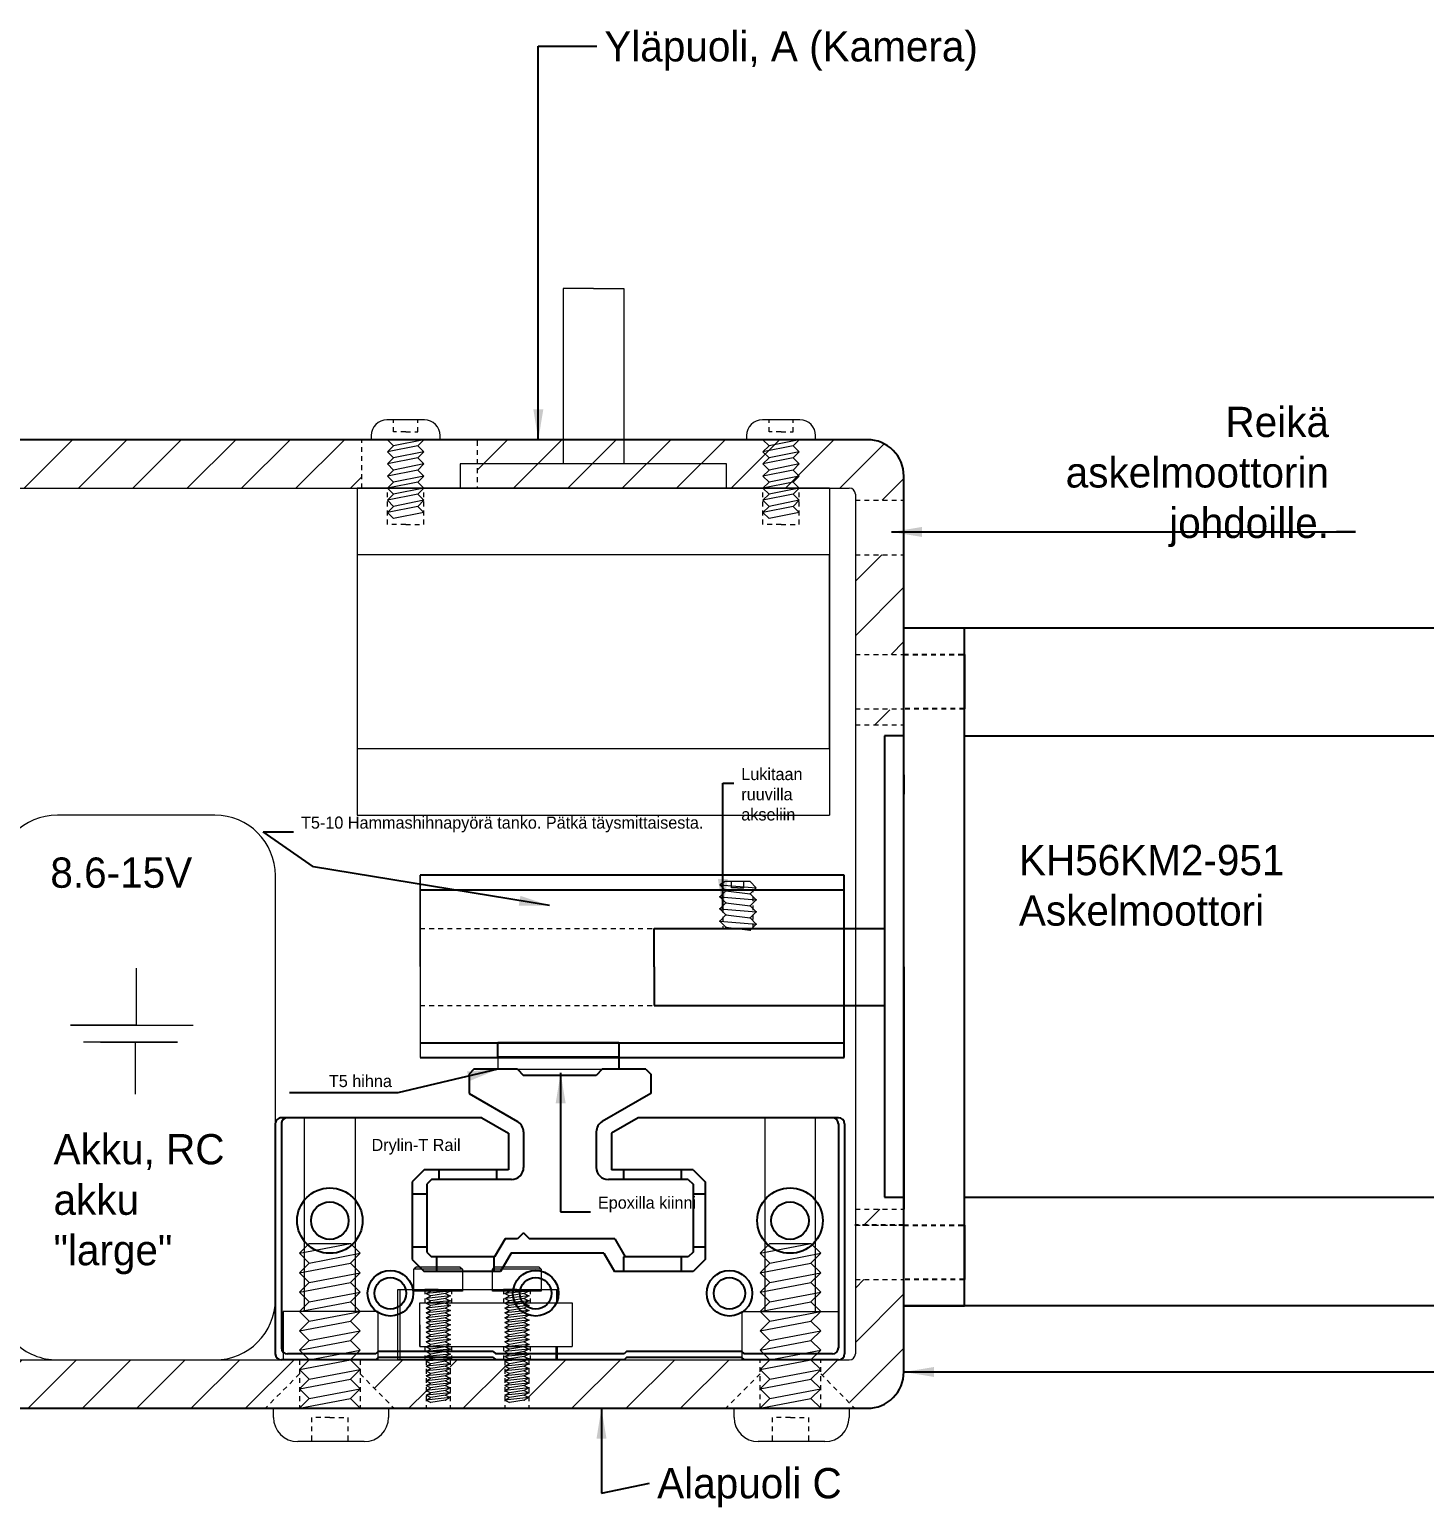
# Model space of a CAD drawing. Header units: millimetres. Extents: x -784753 to 2894, y -738 to 77802.
# Drawn here: x 1960 to 2075.2, y 510.2 to 632.3 of the extents above; entities that cross this region are included whole.
import ezdxf

# ---------------------------------------------------------------- set-up
doc = ezdxf.new("R2010")
doc.units = ezdxf.units.MM
doc.linetypes.add('phl_center', pattern=[0.75, 0.4, -0.35])
doc.linetypes.add('phl_thick', pattern=[0])
doc.layers.add('1', color=253, linetype='Continuous', plot=False)
doc.layers.add('Assembly-Bolts', color=254, linetype='Continuous', plot=False)
doc.layers.add('Comments', color=50, linetype='Continuous')
doc.layers.add('projection', color=7, linetype='Continuous')
doc.layers.add('Hatch (ANSI)', color=9, linetype='Continuous', lineweight=9)
doc.dimstyles.new('ISO-25', dxfattribs={"dimtxt": 2.5, "dimasz": 2.5, "dimexe": 1.25, "dimexo": 0.625, "dimtad": 1, "dimtxsty": 'Standard', "dimcen": 2.5, "dimadec": 0, "dimazin": 0, "dimtfac": 1, "dimtmove": 0, "dimatfit": 3, "dimfxl": 0, "dimarcsym": 0})
pattern_1 = [(45, (-975.584, -176.4846), (-2.245064, 2.245064), [])]

# ---------------------------------------------------------------- blocks, each defined once
blk = doc.blocks.new('ALUMIINIPUTKI-80x80-FRONTS')
at = {"lineweight": 0}
h = blk.add_hatch(dxfattribs=at)
h.set_pattern_fill('ANSI31', color=252, style=0)
h.set_pattern_definition(pattern_1)
h.paths.add_polyline_path([(4, 42.5), (4, 52.43), (3.6, 52.43), (2.8, 52.43), (2, 52.43), (1.2, 52.43), (0.4, 52.43), (0, 52.43), (0, 45), (0, 42.5)])
h.paths.add_polyline_path([(0.8, 27.43), (1.6, 27.43), (2.4, 27.43), (3.2, 27.43), (4, 27.43), (4, 37.5), (0, 37.5), (0, 27.43)])
h.paths.add_polyline_path([(47.76, 76), (75.5, 76, -0.414214), (76, 75.5), (76, 75), (80, 75), (80, 77, 0.414214), (77, 80), (44.57, 80), (44.77, 79.9), (44.77, 78.34), (44.77, 76.78), (44.77, 76)])
h.paths.add_polyline_path([(0, 69.3), (0, 57.5), (0, 57.43), (0.8, 57.43), (1.6, 57.43), (2.4, 57.43), (3.2, 57.43), (4, 57.43), (4, 75.5, -0.414214), (4.5, 76), (32.24, 76), (35.24, 76), (35.24, 77.56), (35.24, 79.12), (35.24, 80), (3, 80, 0.414214), (0, 77)])
h.paths.add_polyline_path([(80, 64.45), (80, 70.5), (76, 70.5), (76, 62.27), (76.8, 62.27), (77, 62.52), (77.2, 62.27), (77.6, 62.27), (77.8, 62.52), (78, 62.27), (78.4, 62.27), (78.6, 62.52), (78.8, 62.27), (79.2, 62.27), (79.4, 62.52), (79.6, 62.27), (80, 62.27)])
h.paths.add_polyline_path([(73.14, 3.32), (73.14, 2.92), (75.89, 0.16, -0.223314), (75.95, 0), (77, 0, 0.414214), (80, 3), (80, 8.45), (80, 10.63), (79.8, 10.38), (79.6, 10.63), (79.2, 10.63), (79, 10.38), (78.8, 10.63), (78.4, 10.63), (78.2, 10.38), (78, 10.63), (77.6, 10.63), (77.4, 10.38), (77.2, 10.63), (76, 10.63), (76, 4.5, -0.414214), (75.5, 4), (74.6, 4), (73.14, 4)])
h.paths.add_polyline_path([(46.3, 4), (42.55, 4), (42.55, 3.95), (42.55, 3.55), (42.55, 3.15), (42.55, 2.75), (42.55, 2.35), (42.55, 1.95), (42.55, 1.55), (42.55, 1.15), (42.55, 0.75), (42.55, 0), (47.05, 0), (47.05, 0.55), (47.05, 0.95), (47.05, 1.35), (47.05, 1.75), (47.05, 2.15), (47.05, 2.55), (47.05, 2.95), (47.05, 3.35), (47.05, 3.75), (47.05, 4)])
h.paths.add_polyline_path([(28.75, 4), (28.6, 4), (4.5, 4, -0.414214), (4, 4.5), (4, 22.43), (3.6, 22.43), (2.8, 22.43), (2, 22.43), (1.2, 22.43), (0.4, 22.43), (0, 22.43), (0, 10.7), (0, 3, 0.414214), (3, 0), (27.29, 0, -0.223314), (27.35, 0.16), (30.1, 2.92), (30.1, 3.32), (30.1, 4)])
h.paths.add_polyline_path([(35.18, 4), (35.1, 4), (35.1, 3.32), (35.1, 2.92), (37.86, 0.16, -0.223314), (37.92, 0), (40.55, 0), (40.55, 0.55), (40.55, 0.95), (40.55, 1.35), (40.55, 1.75), (40.55, 2.15), (40.55, 2.55), (40.55, 2.95), (40.55, 3.35), (40.55, 3.75), (40.55, 4), (38.4, 4), (38.2, 4), (36.6, 4), (36.4, 4)])
h.paths.add_polyline_path([(67.95, 4), (66.8, 4), (66.67, 4), (56.9, 4), (51.4, 4), (51.29, 4), (49.05, 4), (49.05, 3.95), (49.05, 3.55), (49.05, 3.15), (49.05, 2.75), (49.05, 2.35), (49.05, 1.95), (49.05, 1.55), (49.05, 1.15), (49.05, 0.75), (49.05, 0), (65.32, 0, -0.223314), (65.38, 0.16), (68.14, 2.92), (68.14, 3.32), (68.14, 4)])
h = blk.add_hatch(dxfattribs=at)
h.set_pattern_fill('ANSI31', color=252, style=0)
h.set_pattern_definition(pattern_1)
h.paths.add_polyline_path([(80, 57.77), (79.8, 57.52), (79.6, 57.77), (79.2, 57.77), (79, 57.52), (78.8, 57.77), (78.4, 57.77), (78.2, 57.52), (78, 57.77), (77.6, 57.77), (77.4, 57.52), (77.2, 57.77), (76, 57.77), (76, 56.45), (80, 56.45)])
h.paths.add_polyline_path([(80, 16.45), (76, 16.45), (76, 15.13), (76.8, 15.13), (77, 15.38), (77.2, 15.13), (77.6, 15.13), (77.8, 15.38), (78, 15.13), (78.4, 15.13), (78.6, 15.38), (78.8, 15.13), (79.2, 15.13), (79.4, 15.38), (79.6, 15.13), (80, 15.13)])
at = {"linetype": 'phl_center', "lineweight": 0}
for p, q in [((35.24, 76), (35.24, 80)), ((44.77, 79.9), (44.77, 76)), ((76, 75), (80, 75)), ((76, 70.5), (80, 70.5)), ((76, 62.27), (80, 62.27)), ((0, 57.43), (4, 57.43)), ((76, 57.77), (80, 57.77)), ((76, 56.45), (80, 56.45)), ((0, 52.43), (4, 52.43)), ((0, 27.43), (4, 27.43)), ((0, 22.43), (4, 22.43)), ((76, 16.45), (80, 16.45)), ((76, 15.13), (80, 15.13)), ((76, 10.63), (80, 10.63)), ((30.1, 4), (30.1, 0)), ((35.1, 4), (35.1, 0)), ((40.55, 4), (40.55, 0)), ((42.55, 4), (42.55, 0)), ((47.05, 4), (47.05, 0)), ((49.05, 4), (49.05, 0)), ((68.14, 0), (68.14, 4)), ((73.14, 0), (73.14, 4)), ((30.1, 2.85), (27.29, 0)), ((35.1, 2.85), (37.92, 0)), ((68.14, 2.85), (65.38, 0.09)), ((73.14, 2.85), (75.95, 0))]:
    blk.add_line(p, q, dxfattribs=at)
at = {"lineweight": 0}
for p, q in [((4.5, 76), (75.5, 76)), ((4, 4.5), (4, 75.5)), ((76, 75.5), (76, 4.5)), ((0, 54.93), (0, 57.43)), ((0, 54.93), (0, 52.43)), ((0, 40), (0, 45)), ((0, 40), (0, 42.5)), ((4, 42.5), (4, 37.5)), ((0, 24.93), (0, 27.43)), ((0, 24.93), (0, 22.43)), ((4, 4.5), (4, 4.5)), ((4.5, 4), (75.5, 4)), ((4.5, 4), (4.5, 4)), ((32.6, 4), (30.1, 4)), ((32.6, 4), (35.1, 4)), ((41.55, 4), (40.55, 4)), ((41.55, 4), (42.55, 4)), ((48.05, 4), (47.05, 4)), ((48.05, 4), (49.05, 4)), ((65.38, 0.09), (65.32, 0)), ((70.64, 0), (68.14, 0)), ((70.64, 0), (73.14, 0))]:
    blk.add_line(p, q, dxfattribs=at)
blk.add_lwpolyline([(3, 0), (77, 0, 0.414214), (80, 3), (80, 77, 0.414214), (77, 80), (3, 80, 0.414214), (0, 77), (0, 3, 0.414214)], format="xyb", close=True)
for centre, start, end in [((4.5, 75.5), 90, 180), ((75.5, 75.5), 0, 90), ((4.5, 4.5), 180, 270), ((75.5, 4.5), 270, 0)]:
    blk.add_arc(centre, 0.5, start, end, dxfattribs=at)
blk = doc.blocks.new('TW_01_15_2_FRONT')
at = {"color": 252, "lineweight": 0}
for p, q in [((-15.06, 20.5), (-15.06, 16.5)), ((15, 20.5), (15, 16.5)), ((22.85, 16.5), (22.85, 20.5)), ((-16.96, 16.5), (-23.06, 16.5)), ((-21.1, 16.5), (-21.1, 0.5)), ((-15.06, 16.5), (-16.96, 16.5)), ((-16.96, 16.5), (-16.96, 0.5)), ((15, 16.5), (22.85, 16.5)), ((16.9, 0.5), (16.9, 16.5)), ((21.1, 16.5), (21.1, 0.5))]:
    blk.add_line(p, q, dxfattribs=at)
at = {"lineweight": 0}
for p, q in [((-23, 16.5), (-23, 19.5)), ((-16.9, 0.5), (-21.1, 0.5))]:
    blk.add_line(p, q, dxfattribs=at)
at = {"layer": 'projection', "color": 7, "linetype": 'phl_thick'}
for p, q in [((-23.5, 1), (-23.5, 20)), ((-23, 20.5), (-15.2, 20.5)), ((-22.5, 20), (-15.2, 20)), ((-15, 20.3), (-15.2, 20.5)), ((-15, 19.8), (-15.2, 20)), ((-15, 20.3), (-5.5, 20.3)), ((-15, 19.8), (-5.5, 19.8)), ((-5.5, 20.3), (-5.3, 20.5)), ((-5.5, 19.8), (-5.3, 20)), ((-5.3, 20.5), (5.3, 20.5)), ((-5.3, 20), (5.3, 20)), ((5.5, 20.3), (5.3, 20.5)), ((5.5, 19.8), (5.3, 20)), ((5.5, 20.3), (15, 20.3)), ((5.5, 19.8), (15, 19.8)), ((15, 20.3), (15.2, 20.5)), ((15, 19.8), (15.2, 20)), ((15.2, 20.5), (23, 20.5)), ((15.2, 20), (22.5, 20)), ((23.5, 1), (23.5, 20)), ((-23, 1), (-23, 19.5)), ((23, 1), (23, 19.5)), ((-12, 12.2), (-11, 13.2)), ((-11, 13.2), (-4.5, 13.2)), ((-10, 12), (-10, 13.2)), ((-5.25, 12), (-5.25, 13.2)), ((-3.63, 11.7), (-4.5, 13.2)), ((4.03, 11.7), (4.9, 13.2)), ((4.9, 13.2), (11.2, 13.2)), ((5.45, 12), (5.45, 13.2)), ((10.2, 12), (10.2, 13.2)), ((12.2, 12.2), (11.2, 13.2)), ((-12, 5.8), (-12, 12.2)), ((-12, 11.2), (-11, 11.2)), ((-11, 6.8), (-11, 11.2)), ((-10, 12), (-5.25, 12)), ((-3.63, 11.7), (4.03, 11.7)), ((5.45, 12), (10.2, 12)), ((11, 11.2), (12.2, 11.2)), ((11, 6.8), (11, 11.2)), ((12.2, 5.8), (12.2, 12.2)), ((-12, 6.8), (-11, 6.8)), ((11, 6.8), (12.2, 6.8)), ((-11, 4.8), (-12, 5.8)), ((-10, 5.6), (-5.25, 5.6)), ((-10, 4.8), (-10, 5.6)), ((-5.25, 4.8), (-5.25, 5.6)), ((5.25, 5.6), (10, 5.6)), ((5.25, 4.8), (5.25, 5.6)), ((10, 4.8), (10, 5.6)), ((11.2, 4.8), (12.2, 5.8)), ((-11, 4.8), (-4.25, 4.8)), ((-4.25, 1.77), (-4.25, 4.8)), ((4.25, 4.8), (11.2, 4.8)), ((4.25, 1.77), (4.25, 4.8)), ((-6.45, 0.5), (-4.25, 1.77)), ((6.45, 0.5), (4.25, 1.77)), ((-23, 0.5), (-6.45, 0.5)), ((6.45, 0.5), (22.5, 0.5)), ((22.5, 0.5), (23, 0.5))]:
    blk.add_line(p, q, dxfattribs=at)
for centre, radius in [((-14, 15), 1.88), ((-14, 15), 1.3), ((2, 15), 1.88), ((2, 15), 1.3), ((14, 15), 1.88), ((14, 15), 1.3), ((-19, 9), 2.7), ((19, 9), 2.7), ((-19, 9), 1.55), ((19, 9), 1.55)]:
    blk.add_circle(centre, radius, dxfattribs=at)
for centre, start, end in [((-23, 20), 90, 180), ((-22.5, 19.5), 90, 180), ((22.5, 19.5), 0, 90), ((23, 20), 0, 90), ((-23, 1), 180, 270), ((-22.5, 1), 180, 270), ((22.5, 1), 270, 0), ((23, 1), 270, 0)]:
    blk.add_arc(centre, 0.5, start, end, dxfattribs=at)
blk = doc.blocks.new('TS_01_15_1_FRONT')
at = {"layer": 'projection', "color": 7, "linetype": 'phl_thick'}
for p, q in [((-11, 15.1), (-10.6, 15.5)), ((-11, 9.5), (-11, 15.1)), ((-10.6, 15.5), (-5.4, 15.5)), ((-4.533975, 14), (-5.4, 15.5)), ((4.533975, 14), (5.4, 15.5)), ((5.4, 15.5), (10.6, 15.5)), ((11, 15.1), (10.6, 15.5)), ((11, 9.5), (11, 15.1)), ((-4.533975, 14), (2.5, 14)), ((3, 13.5), (2.5, 14)), ((3, 13.5), (3.5, 14)), ((3.5, 14), (4.533975, 14)), ((-10.6, 9.1), (-11, 9.5)), ((-10.6, 9.1), (-4, 9.1)), ((4, 9.1), (10.6, 9.1)), ((10.6, 9.1), (11, 9.5)), ((-3, 5.17735), (-3, 8.1)), ((3, 5.17735), (3, 8.1)), ((-7.5, 2.001924), (-3.5, 4.311325)), ((7.5, 2.001924), (3.5, 4.311325)), ((-7.5, 0.4), (-7.5, 2.001924)), ((7.5, 0.4), (7.5, 2.001924)), ((-7.1, 0), (-7.5, 0.4)), ((-7.1, 0), (-3.5, 0)), ((-3.5, 0), (-3, 0.5)), ((-3, 0.5), (3, 0.5)), ((3.5, 0), (3, 0.5)), ((3.5, 0), (7.1, 0)), ((7.1, 0), (7.5, 0.4))]:
    blk.add_line(p, q, dxfattribs=at)
for centre, start, end in [((-4, 8.1), 0, 90), ((4, 8.1), 90, 180), ((-4, 5.17735), 300.00000595, 0), ((4, 5.17735), 180, 239.99999405)]:
    blk.add_arc(centre, 1, start, end, dxfattribs=at)
blk = doc.blocks.new('kh56_askelmoottori_left')
for p, q in [((184.25, 0), (184.25, 56)), ((184.25, 56), (238.25, 56)), ((189.25, 0), (189.25, 56)), ((238.25, 56), (238.25, 0)), ((184.25, 51.57), (184.25, 53.82)), ((189.25, 53.82), (189.25, 49.32)), ((184.25, 47.1), (182.65, 47.1)), ((182.65, 47.1), (182.65, 9)), ((184.25, 28), (184.25, 47.1)), ((189.25, 47.1), (238.25, 47.1)), ((184.25, 24.82), (184.25, 43.88)), ((184.25, 43.88), (184.25, 42.28)), ((184.25, 28), (184.25, 38.41)), ((163.65, 28), (163.65, 31.18)), ((163.65, 31.18), (182.65, 31.18)), ((163.65, 28), (163.65, 24.82)), ((163.65, 24.82), (182.65, 24.82)), ((182.65, 9), (184.25, 9)), ((189.25, 9), (238.25, 9)), ((184.25, 4.43), (184.25, 6.68)), ((189.25, 6.68), (189.25, 2.18)), ((238.25, 0), (184.25, 0)), ((184.25, 0), (189.25, 0))]:
    blk.add_line(p, q)
at = {"linetype": 'phl_center'}
for p, q in [((184.25, 53.82), (189.25, 53.82)), ((189.25, 49.32), (184.25, 49.32)), ((184.25, 6.68), (189.25, 6.68)), ((189.25, 2.18), (184.25, 2.18))]:
    blk.add_line(p, q, dxfattribs=at)
blk = doc.blocks.new('T5_40mm_hihnaratas_left')
for p, q in [((127.17, -36.68), (92.17, -36.68)), ((127.17, -51.73), (127.17, -36.68)), ((92.17, -37.88), (127.17, -37.88)), ((92.17, -50.53), (127.17, -50.53)), ((92.17, -51.73), (127.17, -51.73))]:
    blk.add_line(p, q)
at = {"lineweight": 0}
for p, q in [((92.17, -44.21), (92.17, -36.68)), ((92.17, -36.68), (92.17, -51.73)), ((127.17, -37.88), (117.17, -37.88)), ((117.17, -41.08), (119.67, -41.08))]:
    blk.add_line(p, q, dxfattribs=at)
at = {"linetype": 'phl_center', "lineweight": 0}
for p, q in [((117.17, -37.88), (117.17, -41.08)), ((119.67, -41.08), (119.67, -37.88)), ((92.17, -41.08), (127.17, -41.08)), ((92.17, -47.43), (127.17, -47.43))]:
    blk.add_line(p, q, dxfattribs=at)
blk = doc.blocks.new('rattaan-lukitus-ruuvi')
at = {"lineweight": 0}
for p, q in [((1010.95, 151.1), (1011.45, 151.6)), ((1011.2, 148.6), (1011.45, 151.6)), ((1011.45, 151.6), (1011.95, 151.1)), ((1011.95, 151.1), (1012.45, 151.6)), ((1012.2, 148.6), (1012.45, 151.6)), ((1012.45, 151.6), (1012.95, 151.1)), ((1012.95, 151.1), (1013.45, 151.6)), ((1013.2, 148.6), (1013.45, 151.6)), ((1013.45, 151.6), (1013.95, 151.1)), ((1013.95, 151.1), (1014.45, 151.6)), ((1014.2, 148.6), (1014.45, 151.6)), ((1014.45, 151.6), (1014.95, 151.1)), ((1010.95, 151.1), (1010.95, 149.04)), ((1011.45, 150.57), (1010.95, 150.57)), ((1011.45, 150.07), (1011.45, 150.57)), ((1011.7, 149.1), (1011.95, 151.1)), ((1012.7, 149.1), (1012.95, 151.1)), ((1013.7, 149.1), (1013.95, 151.1)), ((1014.7, 149.1), (1014.95, 151.1)), ((1011.45, 149.57), (1010.95, 149.57)), ((1010.95, 149.04), (1011.2, 148.6)), ((1011.2, 148.6), (1011.7, 149.1)), ((1011.45, 150.07), (1011.45, 149.57)), ((1011.7, 149.1), (1012.2, 148.6)), ((1012.2, 148.6), (1012.7, 149.1)), ((1012.7, 149.1), (1013.2, 148.6)), ((1013.2, 148.6), (1013.7, 149.1)), ((1013.7, 149.1), (1014.2, 148.6)), ((1014.2, 148.6), (1014.7, 149.1))]:
    blk.add_line(p, q, dxfattribs=at)
for p in [(1012.45, 151.6), (1013.45, 151.6), (1014.45, 151.6), (1011.95, 151.1), (1012.95, 151.1), (1013.95, 151.1), (1014.95, 151.1), (1012.7, 149.1), (1013.7, 149.1), (1014.7, 149.1), (1012.2, 148.6), (1013.2, 148.6), (1014.2, 148.6)]:
    blk.add_point(p, dxfattribs=at)
blk = doc.blocks.new('MICROSWITCH-TOP')
at = {"lineweight": 0}
for p, q in [((1274.35, 144.35), (1274.35, 150.15)), ((1274.35, 150.15), (1287.55, 150.15)), ((1274.55, 144.35), (1274.55, 150.15)), ((1277.7, 150.15), (1276.6, 150.15)), ((1277.7, 150.15), (1278.8, 150.15)), ((1284.2, 150.15), (1283.1, 150.15)), ((1284.2, 150.15), (1285.3, 150.15)), ((1287.48, 149.05), (1287.49, 150.15)), ((1287.55, 149.05), (1287.55, 150.15)), ((1276.19, 147.25), (1276.19, 149.05)), ((1276.19, 149.05), (1288.75, 149.05)), ((1276.19, 145.45), (1276.19, 149.05)), ((1288.75, 149.05), (1288.75, 145.45)), ((1276.19, 147.25), (1276.19, 145.45)), ((1276.19, 145.45), (1288.75, 145.45)), ((1287.43, 144.35), (1287.44, 145.45)), ((1287.55, 144.35), (1287.55, 145.45)), ((1287.55, 144.35), (1274.35, 144.35))]:
    blk.add_line(p, q, dxfattribs=at)
at = {"linetype": 'phl_center', "lineweight": 0}
for p, q in [((1276.6, 150.17), (1276.6, 149.07)), ((1278.8, 150.17), (1278.8, 149.07)), ((1283.1, 150.17), (1283.1, 149.07)), ((1285.3, 150.17), (1285.3, 149.07)), ((1276.6, 145.47), (1276.6, 144.37)), ((1278.8, 145.47), (1278.8, 144.37)), ((1283.1, 145.47), (1283.1, 144.37)), ((1285.3, 145.47), (1285.3, 144.37))]:
    blk.add_line(p, q, dxfattribs=at)
blk = doc.blocks.new('M2-MICROSWITCH-KIINNITYS')
at = {"lineweight": 0}
for p, q in [((1149.89, 123.53), (1150.09, 123.73)), ((1149.89, 119.93), (1149.89, 123.53)), ((1150.09, 123.73), (1151.89, 123.73)), ((1150.09, 123.73), (1150.09, 119.73)), ((1151.89, 123.73), (1151.89, 122.73)), ((1151.89, 122.73), (1152.09, 122.33)), ((1151.89, 122.73), (1151.89, 120.73)), ((1151.89, 122.73), (1152.09, 120.73)), ((1152.09, 122.33), (1152.29, 122.73)), ((1152.09, 122.33), (1152.29, 121.13)), ((1152.29, 122.73), (1152.49, 122.33)), ((1152.29, 122.73), (1152.49, 120.73)), ((1152.49, 122.33), (1152.69, 122.73)), ((1152.49, 122.33), (1152.69, 121.13)), ((1152.69, 122.73), (1152.89, 122.33)), ((1152.69, 122.73), (1152.89, 120.73)), ((1152.89, 122.33), (1153.09, 122.73)), ((1152.89, 122.33), (1153.09, 121.13)), ((1153.09, 122.73), (1153.29, 122.33)), ((1153.09, 122.73), (1153.29, 120.73)), ((1153.29, 122.33), (1153.49, 122.73)), ((1153.29, 122.33), (1153.49, 121.13)), ((1153.49, 122.73), (1153.69, 122.33)), ((1153.49, 122.73), (1153.69, 120.73)), ((1153.69, 122.33), (1153.89, 122.73)), ((1153.69, 122.33), (1153.89, 121.13)), ((1153.89, 122.73), (1154.09, 122.33)), ((1153.89, 122.73), (1154.09, 120.73)), ((1154.09, 122.33), (1154.29, 122.73)), ((1154.09, 122.33), (1154.29, 121.13)), ((1154.29, 122.73), (1154.49, 122.33)), ((1154.29, 122.73), (1154.49, 120.73)), ((1154.49, 122.33), (1154.69, 122.73)), ((1154.49, 122.33), (1154.69, 121.13)), ((1154.69, 122.73), (1154.89, 122.33)), ((1154.69, 122.73), (1154.89, 120.73)), ((1154.89, 122.33), (1155.09, 122.73)), ((1154.89, 122.33), (1155.09, 121.13)), ((1155.09, 122.73), (1155.29, 122.33)), ((1155.09, 122.73), (1155.29, 120.73)), ((1155.29, 122.33), (1155.49, 122.73)), ((1155.29, 122.33), (1155.49, 121.13)), ((1155.49, 122.73), (1155.69, 122.33)), ((1155.49, 122.73), (1155.69, 120.73)), ((1155.69, 122.33), (1155.89, 122.73)), ((1155.69, 122.33), (1155.89, 121.13)), ((1155.89, 122.73), (1156.09, 122.33)), ((1155.89, 122.73), (1156.09, 120.73)), ((1156.09, 122.33), (1156.29, 122.73)), ((1156.09, 122.33), (1156.29, 121.13)), ((1156.29, 122.73), (1156.49, 122.33)), ((1156.29, 122.73), (1156.49, 120.73)), ((1156.49, 122.33), (1156.69, 122.73)), ((1156.49, 122.33), (1156.69, 121.13)), ((1156.69, 122.73), (1156.89, 122.33)), ((1156.69, 122.73), (1156.89, 120.73)), ((1156.89, 122.33), (1157.09, 122.73)), ((1156.89, 122.33), (1157.09, 121.13)), ((1157.09, 122.73), (1157.29, 122.33)), ((1157.09, 122.73), (1157.29, 120.73)), ((1157.29, 122.33), (1157.49, 122.73)), ((1157.29, 122.33), (1157.49, 121.13)), ((1157.49, 122.73), (1157.69, 122.33)), ((1157.49, 122.73), (1157.69, 120.73)), ((1157.69, 122.33), (1157.89, 122.73)), ((1157.69, 122.33), (1157.89, 121.13)), ((1157.89, 122.73), (1158.09, 122.33)), ((1157.89, 122.73), (1158.09, 120.73)), ((1158.09, 122.33), (1158.29, 122.73)), ((1158.09, 122.33), (1158.29, 121.13)), ((1158.29, 122.73), (1158.49, 122.33)), ((1158.29, 122.73), (1158.49, 120.73)), ((1158.49, 122.33), (1158.69, 122.73)), ((1158.49, 122.33), (1158.69, 121.13)), ((1158.69, 122.73), (1158.89, 122.33)), ((1158.69, 122.73), (1158.89, 120.73)), ((1158.89, 122.33), (1159.09, 122.73)), ((1158.89, 122.33), (1159.09, 121.13)), ((1159.09, 122.73), (1159.29, 122.33)), ((1159.09, 122.73), (1159.29, 120.73)), ((1159.29, 122.33), (1159.49, 122.73)), ((1159.29, 122.33), (1159.49, 121.13)), ((1159.49, 122.73), (1159.69, 122.33)), ((1159.49, 122.73), (1159.69, 120.73)), ((1159.69, 122.33), (1159.89, 122.73)), ((1159.69, 122.33), (1159.89, 121.13)), ((1159.89, 122.73), (1160.09, 122.33)), ((1159.89, 122.73), (1160.09, 120.73)), ((1160.09, 122.33), (1160.29, 122.73)), ((1160.09, 122.33), (1160.29, 121.13)), ((1160.29, 122.73), (1160.49, 122.33)), ((1160.29, 122.73), (1160.49, 120.73)), ((1160.49, 122.33), (1160.69, 122.73)), ((1160.49, 122.33), (1160.69, 121.13)), ((1160.69, 122.73), (1160.89, 122.33)), ((1160.69, 122.73), (1160.89, 120.73)), ((1160.89, 122.33), (1161.09, 121.13)), ((1151.89, 121.73), (1151.89, 119.73)), ((1152.09, 120.73), (1151.89, 121.13)), ((1152.09, 120.73), (1152.29, 121.13)), ((1152.49, 120.73), (1152.29, 121.13)), ((1152.49, 120.73), (1152.69, 121.13)), ((1152.89, 120.73), (1152.69, 121.13)), ((1152.89, 120.73), (1153.09, 121.13)), ((1153.29, 120.73), (1153.09, 121.13)), ((1153.29, 120.73), (1153.49, 121.13)), ((1153.69, 120.73), (1153.49, 121.13)), ((1153.69, 120.73), (1153.89, 121.13)), ((1154.09, 120.73), (1153.89, 121.13)), ((1154.09, 120.73), (1154.29, 121.13)), ((1154.49, 120.73), (1154.29, 121.13)), ((1154.49, 120.73), (1154.69, 121.13)), ((1154.89, 120.73), (1154.69, 121.13)), ((1154.89, 120.73), (1155.09, 121.13)), ((1155.29, 120.73), (1155.09, 121.13)), ((1155.29, 120.73), (1155.49, 121.13)), ((1155.69, 120.73), (1155.49, 121.13)), ((1155.69, 120.73), (1155.89, 121.13)), ((1156.09, 120.73), (1155.89, 121.13)), ((1156.09, 120.73), (1156.29, 121.13)), ((1156.49, 120.73), (1156.29, 121.13)), ((1156.49, 120.73), (1156.69, 121.13)), ((1156.89, 120.73), (1156.69, 121.13)), ((1156.89, 120.73), (1157.09, 121.13)), ((1157.29, 120.73), (1157.09, 121.13)), ((1157.29, 120.73), (1157.49, 121.13)), ((1157.69, 120.73), (1157.49, 121.13)), ((1157.69, 120.73), (1157.89, 121.13)), ((1158.09, 120.73), (1157.89, 121.13)), ((1158.09, 120.73), (1158.29, 121.13)), ((1158.49, 120.73), (1158.29, 121.13)), ((1158.49, 120.73), (1158.69, 121.13)), ((1158.89, 120.73), (1158.69, 121.13)), ((1158.89, 120.73), (1159.09, 121.13)), ((1159.29, 120.73), (1159.09, 121.13)), ((1159.29, 120.73), (1159.49, 121.13)), ((1159.69, 120.73), (1159.49, 121.13)), ((1159.69, 120.73), (1159.89, 121.13)), ((1160.09, 120.73), (1159.89, 121.13)), ((1160.09, 120.73), (1160.29, 121.13)), ((1160.49, 120.73), (1160.29, 121.13)), ((1160.49, 120.73), (1160.69, 121.13)), ((1160.89, 120.73), (1160.69, 121.13)), ((1160.89, 120.73), (1161.09, 121.13)), ((1149.89, 119.93), (1150.09, 119.73)), ((1151.89, 119.73), (1150.09, 119.73))]:
    blk.add_line(p, q, dxfattribs=at)
for p in [(1151.89, 122.73), (1152.09, 122.33), (1152.29, 122.73), (1152.49, 122.33), (1152.69, 122.73), (1152.89, 122.33), (1153.09, 122.73), (1153.29, 122.33), (1153.49, 122.73), (1153.69, 122.33), (1153.89, 122.73), (1154.09, 122.33), (1154.29, 122.73), (1154.49, 122.33), (1154.69, 122.73), (1154.89, 122.33), (1155.09, 122.73), (1155.29, 122.33), (1155.49, 122.73), (1155.69, 122.33), (1155.89, 122.73), (1156.09, 122.33), (1156.29, 122.73), (1156.49, 122.33), (1156.69, 122.73), (1156.89, 122.33), (1157.09, 122.73), (1157.29, 122.33), (1157.49, 122.73), (1157.69, 122.33), (1157.89, 122.73), (1158.09, 122.33), (1158.29, 122.73), (1158.49, 122.33), (1158.69, 122.73), (1158.89, 122.33), (1159.09, 122.73), (1159.29, 122.33), (1159.49, 122.73), (1159.69, 122.33), (1159.89, 122.73), (1160.09, 122.33), (1160.29, 122.73), (1160.49, 122.33), (1160.69, 122.73), (1160.89, 122.33)]:
    blk.add_point(p, dxfattribs=at)
blk = doc.blocks.new('AKKU-FRONTS')
at = {"lineweight": 0}
for p, q in [((974.65, 104.17), (961.65, 104.17)), ((956.65, 99.17), (956.65, 64.17)), ((979.65, 64.17), (979.65, 99.17)), ((968.16, 91.54), (968.16, 86.83)), ((968.16, 86.83), (962.74, 86.83)), ((962.74, 86.83), (972.87, 86.83)), ((971.57, 85.41), (963.8, 85.41)), ((965.21, 85.41), (971.57, 85.41)), ((968.06, 85.41), (968.06, 81.13)), ((961.65, 59.17), (974.65, 59.17))]:
    blk.add_line(p, q, dxfattribs=at)
for centre, start, end in [((961.65, 99.17), 450, 540), ((974.65, 99.17), 0, 90), ((961.65, 64.17), 540, 630), ((974.65, 64.17), 270, 360)]:
    blk.add_arc(centre, 5, start, end, dxfattribs=at)
at = {"lineweight": 0, "insert": (961.07, 100.67), "char_height": 2.5, "width": 13.1061, "attachment_point": 1}
blk.add_mtext('8.6-15V', dxfattribs=at)
blk = doc.blocks.new('KH39FM2-STEPMOTOR-LEFTS')
at = {"lineweight": 0}
for p, q in [((0, 19.5), (0, -19.5)), ((0, 19.5), (27, 19.5)), ((21.5, 19.5), (5.5, 19.5)), ((5.5, 19.5), (5.5, -19.5)), ((21.5, -19.5), (21.5, 19.5)), ((27, -19.5), (27, 19.5)), ((0, 11), (-2, 11)), ((-2, 11), (-2, -11)), ((0, 0), (0, 11)), ((-16.5, 0), (-16.5, 2.5)), ((-16.5, 2.5), (-2, 2.5)), ((-16.5, 0), (-16.5, -2.5)), ((-16.5, -2.5), (-2, -2.5)), ((-2, -11), (0, -11)), ((0, -19.5), (27, -19.5)), ((13.5, -19.5), (21.5, -19.5))]:
    blk.add_line(p, q, dxfattribs=at)
at = {"linetype": 'phl_center', "lineweight": 0}
for p, q in [((3, 17), (0, 17)), ((3, 15.5), (3, 17)), ((3, 15.5), (3, 14)), ((3, 14), (0, 14)), ((3, -14), (0, -14)), ((3, -15.5), (3, -14)), ((3, -15.5), (3, -17)), ((3, -17), (0, -17))]:
    blk.add_line(p, q, dxfattribs=at)
blk = doc.blocks.new('M3x0.5x6.5-LEFTS')
at = {"lineweight": 0}
for p, q in [((0, 2.85), (-0.35, 2.85)), ((0, 0), (0, 2.85)), ((0, 2.85), (0, -2.85)), ((-1.65, 1.55), (-1.65, -1.55)), ((0, 0), (0, 1.5)), ((0, 1.5), (0, 1)), ((0, 1.5), (0.5, 1)), ((0, 1.5), (0.5, -1)), ((0.5, 1), (1, 1.5)), ((1, 1.5), (1.5, 1)), ((1, 1.5), (1.5, -1)), ((1.5, 1), (2, 1.5)), ((2, 1.5), (2.5, 1)), ((2, 1.5), (2.5, -1)), ((2.5, 1), (3, 1.5)), ((3, 1.5), (3.5, 1)), ((3, 1.5), (3.5, -1)), ((3.5, 1), (4, 1.5)), ((4, 1.5), (4.5, 1)), ((4, 1.5), (4.5, -1)), ((4.5, 1), (5, 1.5)), ((5, 1.5), (5.5, 1)), ((5, 1.5), (5.5, -1)), ((5.5, 1), (6, 1.5)), ((6, 1.5), (6.5, -1)), ((0.5, 1), (1, -1.5)), ((1.5, 1), (2, -1.5)), ((2.5, 1), (3, -1.5)), ((3.5, 1), (4, -1.5)), ((4.5, 1), (5, -1.5)), ((5.5, 1), (6, -1.5)), ((0, -1.5), (0, -1)), ((0, -1.5), (0.5, -1)), ((0.5, -1), (1, -1.5)), ((1, -1.5), (1.5, -1)), ((1.5, -1), (2, -1.5)), ((2, -1.5), (2.5, -1)), ((2.5, -1), (3, -1.5)), ((3, -1.5), (3.5, -1)), ((3.5, -1), (4, -1.5)), ((4, -1.5), (4.5, -1)), ((4.5, -1), (5, -1.5)), ((5, -1.5), (5.5, -1)), ((5.5, -1), (6, -1.5)), ((6, -1.5), (6.5, -1)), ((-0.35, -2.85), (0, -2.85))]:
    blk.add_line(p, q, dxfattribs=at)
at = {"linetype": 'phl_center', "lineweight": 0}
for p, q in [((-0.65, 1), (-1.65, 1)), ((-0.65, 0), (-0.65, 1)), ((-0.65, 0), (-0.65, -1)), ((-0.65, -1), (-1.65, -1))]:
    blk.add_line(p, q, dxfattribs=at)
at = {"lineweight": 0}
for centre, start, end in [((-0.35, 1.55), 90, 180), ((-0.35, -1.55), 180, 270)]:
    blk.add_arc(centre, 1.3, start, end, dxfattribs=at)
blk = doc.blocks.new('M5X0.8-FLATHEAD-LEFTS-CARRIAGE')
at = {"lineweight": 0}
for p, q in [((-0.75, 4.65), (0, 4.65)), ((0, 0), (0, 4.65)), ((-2.75, -2.85), (-2.75, 2.65)), ((0, 0), (0, 2.5)), ((0, 2.5), (0.8, 1.7)), ((0, 2.5), (0.8, -1.7)), ((0.8, 1.7), (1.6, 2.5)), ((1.6, 2.5), (2.4, 1.7)), ((1.6, 2.5), (2.4, -1.7)), ((2.4, 1.7), (3.2, 2.5)), ((3.2, 2.5), (4, 1.7)), ((3.2, 2.5), (4, -1.7)), ((4, 1.7), (4.8, 2.5)), ((4.8, 2.5), (5.6, 1.7)), ((4.8, 2.5), (5.6, -1.7)), ((5.6, 1.7), (6.4, 2.5)), ((6.4, 2.5), (7.2, 1.7)), ((6.4, 2.5), (7.2, -1.7)), ((7.2, 1.7), (8, 2.5)), ((8, 2.5), (8.8, 1.7)), ((8, 2.5), (8.8, -1.7)), ((8.8, 1.7), (9.6, 2.5)), ((9.6, 2.5), (10.4, 1.7)), ((9.6, 2.5), (10.4, -1.7)), ((10.4, 1.7), (11.2, 2.5)), ((11.2, 2.5), (12, 1.7)), ((11.2, 2.5), (12, -1.7)), ((12, 1.7), (12.8, 2.5)), ((12.8, 2.5), (13.6, 1.7)), ((12.8, 2.5), (13.6, -1.7)), ((0.8, 1.7), (1.6, -2.5)), ((2.4, 1.7), (3.2, -2.5)), ((4, 1.7), (4.8, -2.5)), ((5.6, 1.7), (6.4, -2.5)), ((7.2, 1.7), (8, -2.5)), ((8.8, 1.7), (9.6, -2.5)), ((10.4, 1.7), (11.2, -2.5)), ((12, 1.7), (12.8, -2.5)), ((13.6, 1.7), (13.6, -1.7)), ((0, 0), (0, -4.85)), ((0, 0), (0, -2.5)), ((0, -2.5), (0.8, -1.7)), ((0.8, -1.7), (1.6, -2.5)), ((1.6, -2.5), (2.4, -1.7)), ((2.4, -1.7), (3.2, -2.5)), ((3.2, -2.5), (4, -1.7)), ((4, -1.7), (4.8, -2.5)), ((4.8, -2.5), (5.6, -1.7)), ((5.6, -1.7), (6.4, -2.5)), ((6.4, -2.5), (7.2, -1.7)), ((7.2, -1.7), (8, -2.5)), ((8, -2.5), (8.8, -1.7)), ((8.8, -1.7), (9.6, -2.5)), ((9.6, -2.5), (10.4, -1.7)), ((10.4, -1.7), (11.2, -2.5)), ((11.2, -2.5), (12, -1.7)), ((12, -1.7), (12.8, -2.5)), ((12.8, -2.5), (13.6, -1.7)), ((0, -4.85), (-0.75, -4.85))]:
    blk.add_line(p, q, dxfattribs=at)
at = {"linetype": 'phl_center', "lineweight": 0}
for p, q in [((-0.75, 1.5), (-2.75, 1.5)), ((-0.75, 0), (-0.75, 1.5)), ((-0.75, 0), (-0.75, -1.5)), ((-0.75, -1.5), (-2.75, -1.5))]:
    blk.add_line(p, q, dxfattribs=at)
at = {"lineweight": 0}
for centre, start, end in [((-0.75, 2.65), 90, 180), ((-0.75, -2.85), 180, 270)]:
    blk.add_arc(centre, 2, start, end, dxfattribs=at)

msp = doc.modelspace()

# ---------------------------------------------------------------- linework, layer by layer
for p, q in [((2032.195, 554.865), (2032.195, 574.865)), ((2032.195, 554.865), (2032.195, 534.865)), ((1998.66, 548.614), (2008.66, 548.614)), ((1998.66, 547.414), (1998.66, 548.614)), ((2008.66, 548.614), (2008.66, 547.414)), ((2008.66, 547.414), (1998.66, 547.414)), ((2003.66, 547.414), (2008.66, 547.414)), ((2008.66, 547.414), (2008.66, 546.414))]:
    msp.add_line(p, q)
at = {"linetype": 'phl_center'}
msp.add_line((2032.195, 533.545), (2028.16, 533.545), dxfattribs=at)
at = {"lineweight": 0}
for p, q in [((2028.195, 529.045), (2028.195, 529.045)), ((2028.195, 529.045), (2028.195, 529.045)), ((1987.373, 522.413), (1982.373, 522.413)), ((2025.149, 522.413), (2020.149, 522.413))]:
    msp.add_line(p, q, dxfattribs=at)
at = {"layer": 'Hatch (ANSI)'}
msp.add_line((1998.66, 547.414), (1998.66, 546.414), dxfattribs=at)
at = {"layer": 'Hatch (ANSI)', "lineweight": 0}
msp.add_line((2000.299, 546.413), (2007.299, 546.413), dxfattribs=at)

# ---------------------------------------------------------------- block references
at = {"lineweight": 0}
for name, p, rotation in [('KH39FM2-STEPMOTOR-LEFTS', (2006.565, 594.413), 270), ('M3x0.5x6.5-LEFTS', (1991.065, 598.413), 270), ('M3x0.5x6.5-LEFTS', (2022.065, 598.413), 270), ('M5X0.8-FLATHEAD-LEFTS-CARRIAGE', (1984.799, 518.413), 90), ('M5X0.8-FLATHEAD-LEFTS-CARRIAGE', (2022.83, 518.413), 90)]:
    msp.add_blockref(name, p, dxfattribs=dict(at, rotation=rotation))
for name, p in [('ALUMIINIPUTKI-80x80-FRONTS', (1952.195, 518.413)), ('kh56_askelmoottori_left', (1847.945, 526.865)), ('T5_40mm_hihnaratas_left', (1900.087, 599.124))]:
    msp.add_blockref(name, p)
for name, p in [('AKKU-FRONTS', (1000.654, 463.238)), ('MICROSWITCH-TOP', (716.054, 378.064))]:
    msp.add_blockref(name, p, dxfattribs=at)
at = {"rotation": 180}
for name, p in [('TS_01_15_1_FRONT', (2003.799, 546.413)), ('TW_01_15_2_FRONT', (2003.799, 542.913))]:
    msp.add_blockref(name, p, dxfattribs=at)
at = {"layer": '1', "lineweight": 0, "rotation": 270}
for p in [(1872.016, 1679.985), (1878.516, 1679.985)]:
    msp.add_blockref('M2-MICROSWITCH-KIINNITYS', p, dxfattribs=at)
at = {"layer": 'Assembly-Bolts', "lineweight": 0, "rotation": 270}
msp.add_blockref('rattaan-lukitus-ruuvi', (1868.402, 1572.862), dxfattribs=at)

# ---------------------------------------------------------------- texts
at = {"layer": 'Comments', "lineweight": 0}
for s, insert, char_height, width, attachment_point in [('Yläpuoli, A (Kamera)', (2007.465, 632.161), 2.5, 165.77453, 1), ('Reikä askelmoottorin johdoille.', (2067.301, 589.547), 2.5, 27.81419, 9), ('Lukitaan ruuvilla akseliin', (2018.776, 571.299), 1, 8.62707, 1), ('T5-10 Hammashihnapyörä tanko. Pätkä täysmittaisesta.', (1982.422, 567.29), 1, 39.56022, 1), ('KH56KM2-951\\PAskelmoottori', (2041.697, 564.947), 2.5, 35.90225, 1), ('Akku, RC akku "large"', (1961.989, 541.063), 2.5, 14.30216, 1), ('Alapuoli C', (2011.831, 513.478), 2.5, 38.52526, 1)]:
    msp.add_mtext(s, dxfattribs=dict(at, insert=insert, char_height=char_height, width=width, attachment_point=attachment_point))
at = {"layer": 'Comments', "char_height": 1}
for s, insert, width, attachment_point in [('T5 hihna', (1989.927, 544.93), 28.74893, 9), ('Drylin-T Rail', (1988.246, 540.669), 39.72961, 1), ('Epoxilla kiinni', (2006.938, 535.901), 8.27509, 1)]:
    msp.add_mtext(s, dxfattribs=dict(at, insert=insert, width=width, attachment_point=attachment_point))

# ---------------------------------------------------------------- leaders
at = {"layer": 'Comments', "lineweight": 0, "annotation_type": 0, "has_hookline": 1}
for points, hookline_direction, text_width in [([(2002.016, 598.413), (2002.016, 630.911), (2006.84, 630.911)], 0, 42.083), ([(2031.186, 590.797), (2069.481, 590.797), (2067.926, 590.797)], 1, 34.583), ([(2017.255, 559.64), (2017.255, 570.049), (2018.151, 570.049)], 0, 8.333), ([(2002.937, 559.934), (1983.454, 563.129), (1979.297, 566.04), (1981.797, 566.04)], 0, 34.167), ([(2032.195, 521.413), (2077.763, 521.413), (2077.811, 521.413)], 0, 50.417), ([(2007.231, 518.413), (2007.231, 511.405), (2011.206, 512.228)], 0, 20)]:
    msp.add_leader(points, dimstyle='ISO-25', override={"dimgap": 0.625, "dimtad": 0}, dxfattribs=dict(at, hookline_direction=hookline_direction, text_width=text_width))
at = {"layer": 'Comments', "annotation_type": 0, "has_hookline": 1}
for points, hookline_direction, text_width in [([(1998.66, 546.414), (1990.42, 544.463), (1981.484, 544.474)], 1, 7), ([(2003.86, 546.114), (2003.86, 534.651), (2006.313, 534.651)], 0, 7.333)]:
    msp.add_leader(points, dimstyle='ISO-25', override={"dimgap": 0.625, "dimtad": 0}, dxfattribs=dict(at, hookline_direction=hookline_direction, text_width=text_width))

doc.saveas('drawing.dxf')
